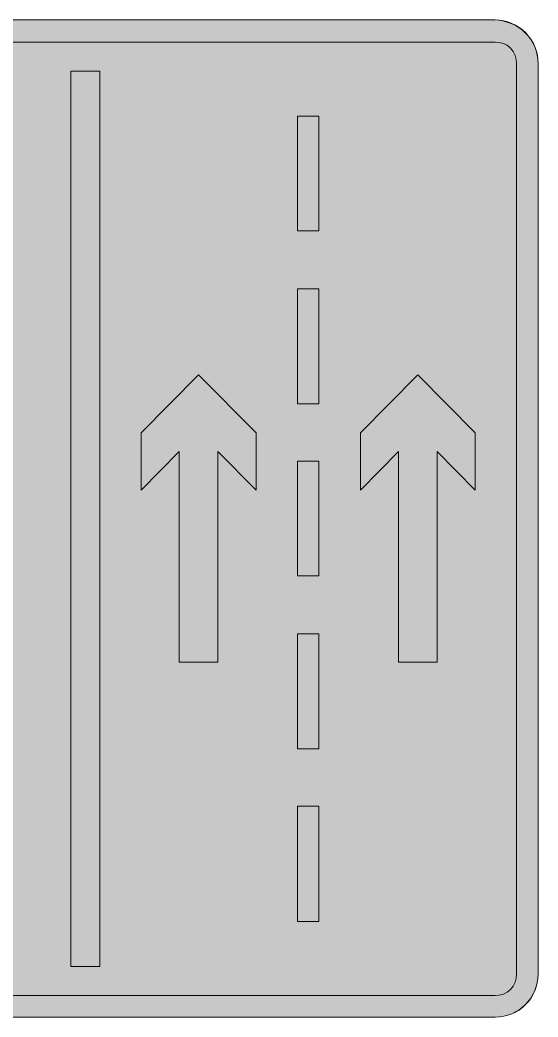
# Model space of a CAD drawing. Header units: metres. Extents: x 145 to 424, y 6 to 266.
# Drawn here: x 289.5 to 424.4, y 6.1 to 265.7 of the extents above; entities that cross this region are included whole.
import ezdxf

# ---------------------------------------------------------------- set-up
doc = ezdxf.new("R2010")
doc.units = ezdxf.units.M
for name, color, linetype, true_color in [('FILL_BLUE_0000FF', 7, 'Continuous', 0x0000ff), ('FILL_WHITE_FFFFFF', 7, 'Continuous', 0xffffff), ('STROKE_BLUE_0000FF', 7, 'Continuous', 0x0000ff)]:
    doc.layers.add(name, color=color, linetype=linetype, true_color=true_color)

msp = doc.modelspace()

# ---------------------------------------------------------------- hatches: boundary and pattern name
at = {"layer": 'FILL_BLUE_0000FF', "true_color": 0x0000ff}
h = msp.add_hatch(color=7, dxfattribs=at)
h.dxf.hatch_style = 1
h.paths.add_polyline_path([(418.76, 16.21), (418.46, 15.17), (417.95, 14.19), (417.24, 13.32), (416.37, 12.61), (415.4, 12.11), (414.35, 11.8), (413.28, 11.7), (156.24, 11.7), (155.17, 11.8), (154.13, 12.11), (153.15, 12.61), (152.28, 13.32), (151.5, 14.19), (151, 15.17), (150.74, 16.21), (150.66, 17.28), (150.66, 254.34), (150.74, 255.41), (151, 256.46), (151.5, 257.43), (152.28, 258.3), (153.15, 259.08), (154.13, 259.58), (155.17, 259.84), (156.24, 259.92), (413.28, 259.92), (414.35, 259.84), (415.4, 259.58), (416.37, 259.08), (417.24, 258.3), (417.95, 257.43), (418.46, 256.46), (418.76, 255.41), (418.86, 254.34), (418.86, 17.28), (418.76, 16.21)])
at = {"layer": 'FILL_WHITE_FFFFFF', "true_color": 0xffffff}
h = msp.add_hatch(color=7, dxfattribs=at)
h.dxf.hatch_style = 1
h.paths.add_polyline_path([(156.24, 6.12), (154.17, 6.28), (153.15, 6.5), (152.1, 6.84), (151.05, 7.31), (150.08, 7.9), (149.16, 8.59), (148.32, 9.36), (147.55, 10.2), (146.86, 11.11), (146.27, 12.09), (145.8, 13.14), (145.46, 14.22), (145.24, 15.28), (145.08, 17.28), (145.08, 254.34), (145.24, 256.48), (145.46, 257.5), (145.8, 258.48), (146.27, 259.53), (146.86, 260.5), (147.55, 261.42), (148.32, 262.26), (149.16, 263.03), (150.08, 263.72), (151.05, 264.31), (152.1, 264.78), (154.17, 265.43), (155.19, 265.62), (156.24, 265.68), (413.28, 265.68), (414.26, 265.62), (415.28, 265.43), (417.42, 264.78), (418.47, 264.31), (419.45, 263.72), (420.36, 263.03), (421.2, 262.26), (421.97, 261.42), (422.66, 260.5), (423.25, 259.53), (423.72, 258.48), (424.06, 257.5), (424.28, 256.48), (424.44, 254.34), (424.44, 17.28), (424.39, 16.2), (424.24, 15.13), (423.98, 14.08), (423.63, 13.05), (423.17, 12.06), (422.62, 11.1), (421.96, 10.2), (421.2, 9.36), (420.37, 8.6), (419.48, 7.94), (418.55, 7.39), (417.58, 6.93), (416.56, 6.58), (415.5, 6.32), (414.41, 6.17), (413.28, 6.12), (156.24, 6.12)])
h = msp.add_hatch(color=7, dxfattribs=at)
h.dxf.hatch_style = 1
h.paths.add_polyline_path([(310.32, 252.36), (310.32, 19.26), (302.76, 19.26), (302.76, 252.36), (310.32, 252.36)])
h = msp.add_hatch(color=7, dxfattribs=at)
h.dxf.hatch_style = 1
h.paths.add_polyline_path([(367.38, 240.66), (367.38, 210.78), (361.8, 210.78), (361.8, 240.66), (367.38, 240.66)])
h = msp.add_hatch(color=7, dxfattribs=at)
h.dxf.hatch_style = 1
h.paths.add_polyline_path([(367.38, 195.66), (367.38, 165.78), (361.8, 165.78), (361.8, 195.66), (367.38, 195.66)])
h = msp.add_hatch(color=7, dxfattribs=at)
h.dxf.hatch_style = 1
h.paths.add_polyline_path([(351, 143.28), (341.1, 153.36), (341.1, 98.46), (331.02, 98.46), (331.02, 153.36), (321.12, 143.28), (321.12, 158.22), (336.06, 173.34), (351, 158.22), (351, 143.28)])
h = msp.add_hatch(color=7, dxfattribs=at)
h.dxf.hatch_style = 1
h.paths.add_polyline_path([(408.06, 143.28), (398.16, 153.36), (398.16, 98.46), (388.08, 98.46), (388.08, 153.36), (378.18, 143.28), (378.18, 158.22), (393.12, 173.34), (408.06, 158.22), (408.06, 143.28)])
h = msp.add_hatch(color=7, dxfattribs=at)
h.dxf.hatch_style = 1
h.paths.add_polyline_path([(367.38, 150.84), (367.38, 120.96), (361.8, 120.96), (361.8, 150.84), (367.38, 150.84)])
h = msp.add_hatch(color=7, dxfattribs=at)
h.dxf.hatch_style = 1
h.paths.add_polyline_path([(367.38, 105.84), (367.38, 75.96), (361.8, 75.96), (361.8, 105.84), (367.38, 105.84)])
h = msp.add_hatch(color=7, dxfattribs=at)
h.dxf.hatch_style = 1
h.paths.add_polyline_path([(367.38, 61.02), (367.38, 30.96), (361.8, 30.96), (361.8, 61.02), (367.38, 61.02)])

# ---------------------------------------------------------------- linework, layer by layer
at = {"layer": 'FILL_BLUE_0000FF', "lineweight": 0, "true_color": 0x0000ff}
msp.add_lwpolyline([(156.24, 259.92), (413.28, 259.92), (414.35, 259.84), (415.4, 259.58), (416.37, 259.08), (417.24, 258.3), (417.95, 257.43), (418.46, 256.46), (418.76, 255.41), (418.86, 254.34), (418.86, 17.28), (418.76, 16.21), (418.46, 15.17), (417.95, 14.19), (417.24, 13.32), (416.37, 12.61), (415.4, 12.11), (414.35, 11.8), (413.28, 11.7), (156.24, 11.7)], dxfattribs=at)
at = {"layer": 'FILL_WHITE_FFFFFF', "lineweight": 0, "true_color": 0xffffff}
msp.add_lwpolyline([(156.24, 265.68), (413.28, 265.68), (414.26, 265.62), (415.28, 265.43), (417.42, 264.78), (418.47, 264.31), (419.45, 263.72), (420.36, 263.03), (421.2, 262.26), (421.97, 261.42), (422.66, 260.5), (423.25, 259.53), (423.72, 258.48), (424.06, 257.5), (424.28, 256.48), (424.44, 254.34), (424.44, 17.28), (424.39, 16.2), (424.24, 15.13), (423.98, 14.08), (423.63, 13.05), (423.17, 12.06), (422.62, 11.1), (421.96, 10.2), (421.2, 9.36), (420.37, 8.6), (419.48, 7.94), (418.55, 7.39), (417.58, 6.93), (416.56, 6.58), (415.5, 6.32), (414.41, 6.17), (413.28, 6.12), (156.24, 6.12)], dxfattribs=at)
for points in [[(310.32, 252.36), (310.32, 19.26), (302.76, 19.26), (302.76, 252.36)], [(367.38, 240.66), (367.38, 210.78), (361.8, 210.78), (361.8, 240.66)], [(367.38, 195.66), (367.38, 165.78), (361.8, 165.78), (361.8, 195.66)], [(351, 143.28), (341.1, 153.36), (341.1, 98.46), (331.02, 98.46), (331.02, 153.36), (321.12, 143.28), (321.12, 158.22), (336.06, 173.34), (351, 158.22)], [(408.06, 143.28), (398.16, 153.36), (398.16, 98.46), (388.08, 98.46), (388.08, 153.36), (378.18, 143.28), (378.18, 158.22), (393.12, 173.34), (408.06, 158.22)], [(367.38, 150.84), (367.38, 120.96), (361.8, 120.96), (361.8, 150.84)], [(367.38, 105.84), (367.38, 75.96), (361.8, 75.96), (361.8, 105.84)], [(367.38, 61.02), (367.38, 30.96), (361.8, 30.96), (361.8, 61.02)]]:
    msp.add_lwpolyline(points, close=True, dxfattribs=at)
at = {"layer": 'STROKE_BLUE_0000FF', "lineweight": 0, "true_color": 0x0000ff}
for points in [[(413.28, 265.68), (156.24, 265.68)], [(424.44, 254.34), (424.38, 255.51), (424.21, 256.64), (423.93, 257.73), (423.56, 258.77), (423.08, 259.76), (422.52, 260.7), (421.88, 261.57), (421.16, 262.37), (420.36, 263.1), (419.5, 263.75), (418.58, 264.32), (417.61, 264.79), (416.58, 265.17), (415.52, 265.45), (414.41, 265.62), (413.28, 265.68)], [(424.44, 17.28), (424.44, 254.34)], [(413.28, 6.12), (414.41, 6.18), (415.52, 6.35), (416.58, 6.63), (417.61, 7), (418.58, 7.48), (419.5, 8.04), (420.36, 8.68), (421.16, 9.41), (421.88, 10.2), (422.52, 11.06), (423.08, 11.98), (423.56, 12.95), (423.93, 13.98), (424.21, 15.04), (424.38, 16.15), (424.44, 17.28)], [(156.24, 6.12), (413.28, 6.12)]]:
    msp.add_lwpolyline(points, dxfattribs=at)

doc.saveas('drawing.dxf')
